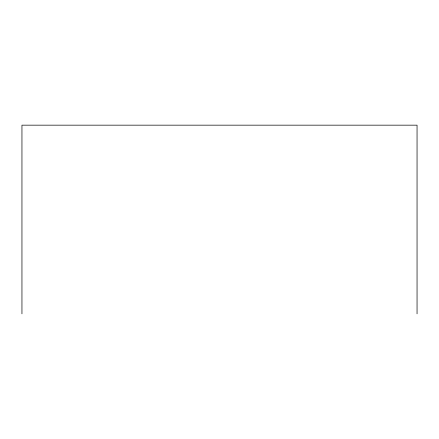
<?xml version="1.0" encoding="UTF-8"?>
<svg xmlns="http://www.w3.org/2000/svg" width="439" height="439" viewBox="0 0 439 439"><rect width="100%" height="100%" fill="white"/><g stroke="black" fill="none" stroke-linecap="round" stroke-linejoin="round"><path stroke-width="0.66" d="M417.05 313.836L417.05 125.164L21.95 125.164L21.95 313.836"/></g></svg>
